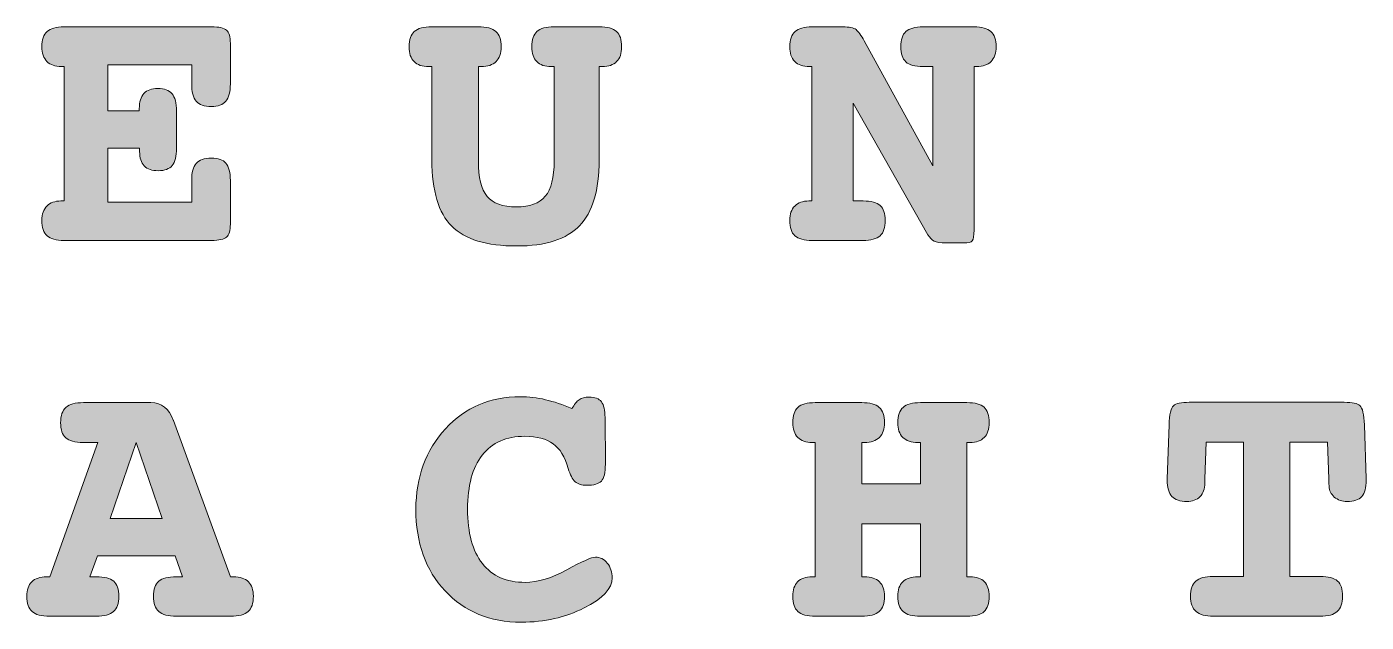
# Model space of a CAD drawing. Header units: inches. Extents: x 2 to 119, y -59 to -2.
# Drawn here: x 92.3 to 119.22, y -13.83 to -1.87 of the extents above; entities that cross this region are included whole.
import ezdxf

# ---------------------------------------------------------------- set-up
doc = ezdxf.new("R2010")
doc.units = ezdxf.units.IN
doc.header["$MEASUREMENT"] = 0
doc.layers.add('Ebene 1', color=7, linetype='Continuous')

# ---------------------------------------------------------------- blocks, each defined once
blk = doc.blocks.new('block 2')
at = {"layer": 'Ebene 1', "true_color": 0xffffff}
h = blk.add_hatch(color=7, dxfattribs=at)
h.dxf.hatch_style = 2
edge = h.paths.add_edge_path()
edge.add_spline(control_points=[(96.018, -1.868), (96.165, -1.868), (96.264, -1.89), (96.317, -1.934), (96.368, -1.979), (96.394, -2.068), (96.394, -2.2), (96.394, -2.2), (96.394, -3.011), (96.394, -3.011), (96.394, -3.175), (96.364, -3.292), (96.304, -3.363), (96.244, -3.435), (96.146, -3.47), (96.011, -3.47), (95.871, -3.47), (95.77, -3.434), (95.709, -3.362), (95.647, -3.289), (95.617, -3.172), (95.617, -3.011), (95.617, -3.011), (95.617, -2.631), (95.617, -2.631), (95.617, -2.631), (93.931, -2.631), (93.931, -2.631), (93.931, -2.631), (93.931, -3.557), (93.931, -3.557), (93.931, -3.557), (94.564, -3.557), (94.564, -3.557), (94.564, -3.557), (94.564, -3.513), (94.564, -3.513), (94.564, -3.378), (94.595, -3.277), (94.657, -3.208), (94.72, -3.139), (94.813, -3.105), (94.936, -3.105), (95.067, -3.105), (95.162, -3.14), (95.222, -3.212), (95.282, -3.283), (95.313, -3.398), (95.313, -3.557), (95.313, -3.557), (95.313, -4.306), (95.313, -4.306), (95.313, -4.467), (95.284, -4.583), (95.226, -4.653), (95.168, -4.723), (95.074, -4.758), (94.943, -4.758), (94.821, -4.758), (94.728, -4.726), (94.665, -4.662), (94.602, -4.598), (94.571, -4.501), (94.571, -4.371), (94.571, -4.371), (94.571, -4.306), (94.571, -4.306), (94.571, -4.306), (93.931, -4.306), (93.931, -4.306), (93.931, -4.306), (93.931, -5.387), (93.931, -5.387), (93.931, -5.387), (95.617, -5.387), (95.617, -5.387), (95.617, -5.387), (95.617, -4.957), (95.617, -4.957), (95.617, -4.795), (95.647, -4.679), (95.709, -4.61), (95.77, -4.54), (95.871, -4.505), (96.011, -4.505), (96.148, -4.505), (96.246, -4.539), (96.306, -4.608), (96.365, -4.676), (96.394, -4.793), (96.394, -4.957), (96.394, -4.957), (96.394, -5.832), (96.394, -5.832), (96.394, -5.962), (96.369, -6.049), (96.318, -6.093), (96.268, -6.136), (96.167, -6.158), (96.018, -6.158), (96.018, -6.158), (93.052, -6.158), (93.052, -6.158), (92.893, -6.158), (92.778, -6.126), (92.71, -6.064), (92.641, -6.001), (92.607, -5.899), (92.607, -5.756), (92.607, -5.631), (92.64, -5.534), (92.706, -5.467), (92.772, -5.399), (92.867, -5.366), (92.99, -5.366), (92.99, -5.366), (93.052, -5.366), (93.052, -5.366), (93.052, -5.366), (93.052, -2.667), (93.052, -2.667), (93.052, -2.667), (92.998, -2.667), (92.998, -2.667), (92.872, -2.667), (92.776, -2.633), (92.708, -2.564), (92.641, -2.495), (92.607, -2.397), (92.607, -2.269), (92.607, -2.129), (92.641, -2.027), (92.712, -1.963), (92.781, -1.9), (92.895, -1.868), (93.052, -1.868), (93.052, -1.868), (96.018, -1.868), (96.018, -1.868)], knot_values=[0, 0, 0, 0, 1, 1, 1, 2, 2, 2, 3, 3, 3, 4, 4, 4, 5, 5, 5, 6, 6, 6, 7, 7, 7, 8, 8, 8, 9, 9, 9, 10, 10, 10, 11, 11, 11, 12, 12, 12, 13, 13, 13, 14, 14, 14, 15, 15, 15, 16, 16, 16, 17, 17, 17, 18, 18, 18, 19, 19, 19, 20, 20, 20, 21, 21, 21, 22, 22, 22, 23, 23, 23, 24, 24, 24, 25, 25, 25, 26, 26, 26, 27, 27, 27, 28, 28, 28, 29, 29, 29, 30, 30, 30, 31, 31, 31, 32, 32, 32, 33, 33, 33, 34, 34, 34, 35, 35, 35, 36, 36, 36, 37, 37, 37, 38, 38, 38, 39, 39, 39, 40, 40, 40, 41, 41, 41, 42, 42, 42, 43, 43, 43, 44, 44, 44, 45, 45, 45, 46, 46, 46, 46], degree=3, periodic=1)
h = blk.add_hatch(color=7, dxfattribs=at)
h.dxf.hatch_style = 2
edge = h.paths.add_edge_path()
edge.add_spline(control_points=[(100.445, -2.667), (100.445, -2.667), (100.384, -2.667), (100.384, -2.667), (100.254, -2.667), (100.154, -2.633), (100.088, -2.566), (100.019, -2.498), (99.986, -2.399), (99.986, -2.269), (99.986, -2.127), (100.021, -2.024), (100.092, -1.962), (100.164, -1.899), (100.281, -1.868), (100.445, -1.868), (100.445, -1.868), (101.379, -1.868), (101.379, -1.868), (101.54, -1.868), (101.657, -1.899), (101.73, -1.962), (101.802, -2.024), (101.838, -2.127), (101.838, -2.269), (101.838, -2.399), (101.804, -2.498), (101.735, -2.566), (101.666, -2.633), (101.567, -2.667), (101.437, -2.667), (101.437, -2.667), (101.379, -2.667), (101.379, -2.667), (101.379, -2.667), (101.379, -4.559), (101.379, -4.559), (101.379, -4.894), (101.437, -5.132), (101.554, -5.273), (101.671, -5.414), (101.867, -5.485), (102.142, -5.485), (102.412, -5.485), (102.606, -5.414), (102.724, -5.272), (102.842, -5.129), (102.902, -4.892), (102.902, -4.559), (102.902, -4.559), (102.902, -2.667), (102.902, -2.667), (102.902, -2.667), (102.844, -2.667), (102.844, -2.667), (102.716, -2.667), (102.619, -2.633), (102.552, -2.566), (102.486, -2.498), (102.453, -2.399), (102.453, -2.269), (102.453, -2.127), (102.487, -2.024), (102.556, -1.962), (102.625, -1.899), (102.74, -1.868), (102.902, -1.868), (102.902, -1.868), (103.806, -1.868), (103.806, -1.868), (103.97, -1.868), (104.086, -1.899), (104.155, -1.962), (104.224, -2.024), (104.258, -2.127), (104.258, -2.269), (104.258, -2.399), (104.225, -2.498), (104.158, -2.566), (104.092, -2.633), (103.995, -2.667), (103.868, -2.667), (103.868, -2.667), (103.806, -2.667), (103.806, -2.667), (103.806, -2.667), (103.806, -4.544), (103.806, -4.544), (103.806, -5.152), (103.675, -5.592), (103.413, -5.863), (103.152, -6.134), (102.73, -6.27), (102.149, -6.27), (101.544, -6.27), (101.109, -6.137), (100.843, -5.87), (100.578, -5.604), (100.445, -5.162), (100.445, -4.544), (100.445, -4.544), (100.445, -2.667), (100.445, -2.667)], knot_values=[0, 0, 0, 0, 1, 1, 1, 2, 2, 2, 3, 3, 3, 4, 4, 4, 5, 5, 5, 6, 6, 6, 7, 7, 7, 8, 8, 8, 9, 9, 9, 10, 10, 10, 11, 11, 11, 12, 12, 12, 13, 13, 13, 14, 14, 14, 15, 15, 15, 16, 16, 16, 17, 17, 17, 18, 18, 18, 19, 19, 19, 20, 20, 20, 21, 21, 21, 22, 22, 22, 23, 23, 23, 24, 24, 24, 25, 25, 25, 26, 26, 26, 27, 27, 27, 28, 28, 28, 29, 29, 29, 30, 30, 30, 31, 31, 31, 32, 32, 32, 33, 33, 33, 34, 34, 34, 34], degree=3, periodic=1)
h = blk.add_hatch(color=7, dxfattribs=at)
h.dxf.hatch_style = 2
edge = h.paths.add_edge_path()
edge.add_spline(control_points=[(110.512, -4.66), (110.512, -4.66), (110.512, -2.667), (110.512, -2.667), (110.512, -2.667), (110.313, -2.667), (110.313, -2.667), (110.154, -2.667), (110.04, -2.636), (109.972, -2.573), (109.903, -2.51), (109.868, -2.409), (109.868, -2.269), (109.868, -2.129), (109.903, -2.027), (109.972, -1.963), (110.04, -1.9), (110.154, -1.868), (110.313, -1.868), (110.313, -1.868), (111.341, -1.868), (111.341, -1.868), (111.497, -1.868), (111.611, -1.9), (111.681, -1.963), (111.751, -2.027), (111.786, -2.129), (111.786, -2.269), (111.786, -2.397), (111.752, -2.495), (111.684, -2.564), (111.617, -2.633), (111.52, -2.667), (111.395, -2.667), (111.395, -2.667), (111.341, -2.667), (111.341, -2.667), (111.341, -2.667), (111.341, -5.952), (111.341, -5.952), (111.341, -6.065), (111.328, -6.136), (111.305, -6.165), (111.28, -6.194), (111.226, -6.208), (111.142, -6.208), (111.142, -6.208), (110.78, -6.208), (110.78, -6.208), (110.664, -6.208), (110.583, -6.196), (110.538, -6.172), (110.492, -6.148), (110.451, -6.106), (110.415, -6.046), (110.415, -6.046), (108.913, -3.401), (108.913, -3.401), (108.913, -3.401), (108.913, -5.366), (108.913, -5.366), (108.913, -5.366), (109.112, -5.366), (109.112, -5.366), (109.272, -5.366), (109.385, -5.396), (109.454, -5.458), (109.523, -5.519), (109.557, -5.619), (109.557, -5.756), (109.557, -5.899), (109.522, -6.001), (109.453, -6.064), (109.382, -6.126), (109.269, -6.158), (109.112, -6.158), (109.112, -6.158), (108.082, -6.158), (108.082, -6.158), (107.925, -6.158), (107.812, -6.126), (107.741, -6.064), (107.672, -6.001), (107.636, -5.899), (107.636, -5.756), (107.636, -5.631), (107.67, -5.534), (107.738, -5.467), (107.805, -5.399), (107.9, -5.366), (108.024, -5.366), (108.024, -5.366), (108.082, -5.366), (108.082, -5.366), (108.082, -5.366), (108.082, -2.667), (108.082, -2.667), (108.082, -2.667), (108.031, -2.667), (108.031, -2.667), (107.903, -2.667), (107.805, -2.633), (107.738, -2.564), (107.67, -2.495), (107.636, -2.397), (107.636, -2.269), (107.636, -2.129), (107.672, -2.027), (107.743, -1.963), (107.814, -1.9), (107.927, -1.868), (108.082, -1.868), (108.082, -1.868), (108.704, -1.868), (108.704, -1.868), (108.831, -1.868), (108.92, -1.887), (108.97, -1.925), (109.019, -1.964), (109.074, -2.039), (109.134, -2.15), (109.134, -2.15), (110.512, -4.66), (110.512, -4.66)], knot_values=[0, 0, 0, 0, 1, 1, 1, 2, 2, 2, 3, 3, 3, 4, 4, 4, 5, 5, 5, 6, 6, 6, 7, 7, 7, 8, 8, 8, 9, 9, 9, 10, 10, 10, 11, 11, 11, 12, 12, 12, 13, 13, 13, 14, 14, 14, 15, 15, 15, 16, 16, 16, 17, 17, 17, 18, 18, 18, 19, 19, 19, 20, 20, 20, 21, 21, 21, 22, 22, 22, 23, 23, 23, 24, 24, 24, 25, 25, 25, 26, 26, 26, 27, 27, 27, 28, 28, 28, 29, 29, 29, 30, 30, 30, 31, 31, 31, 32, 32, 32, 33, 33, 33, 34, 34, 34, 35, 35, 35, 36, 36, 36, 37, 37, 37, 38, 38, 38, 39, 39, 39, 40, 40, 40, 41, 41, 41, 41], degree=3, periodic=1)
h = blk.add_hatch(color=7, dxfattribs=at)
h.dxf.hatch_style = 2
edge = h.paths.add_edge_path()
edge.add_spline(control_points=[(93.569, -12.915), (93.569, -12.915), (93.696, -12.915), (93.696, -12.915), (93.862, -12.915), (93.98, -12.945), (94.05, -13.005), (94.12, -13.066), (94.155, -13.166), (94.155, -13.306), (94.155, -13.448), (94.119, -13.55), (94.048, -13.613), (93.977, -13.676), (93.86, -13.707), (93.696, -13.707), (93.696, -13.707), (92.763, -13.707), (92.763, -13.707), (92.596, -13.707), (92.477, -13.676), (92.408, -13.613), (92.338, -13.55), (92.303, -13.448), (92.303, -13.306), (92.303, -13.178), (92.337, -13.081), (92.404, -13.015), (92.472, -12.948), (92.57, -12.915), (92.701, -12.915), (92.701, -12.915), (92.763, -12.915), (92.763, -12.915), (92.763, -12.915), (93.732, -10.216), (93.732, -10.216), (93.732, -10.216), (93.435, -10.216), (93.435, -10.216), (93.271, -10.216), (93.155, -10.186), (93.086, -10.124), (93.018, -10.063), (92.983, -9.961), (92.983, -9.819), (92.983, -9.676), (93.018, -9.574), (93.09, -9.511), (93.161, -9.448), (93.278, -9.417), (93.443, -9.417), (93.443, -9.417), (94.799, -9.417), (94.799, -9.417), (95.014, -9.417), (95.163, -9.534), (95.247, -9.768), (95.25, -9.77), (95.251, -9.773), (95.251, -9.775), (95.251, -9.775), (96.398, -12.915), (96.398, -12.915), (96.398, -12.915), (96.459, -12.915), (96.459, -12.915), (96.589, -12.915), (96.688, -12.948), (96.756, -13.015), (96.823, -13.081), (96.857, -13.178), (96.857, -13.306), (96.857, -13.448), (96.822, -13.55), (96.752, -13.613), (96.682, -13.676), (96.564, -13.707), (96.398, -13.707), (96.398, -13.707), (95.309, -13.707), (95.309, -13.707), (95.145, -13.707), (95.027, -13.676), (94.956, -13.613), (94.885, -13.55), (94.85, -13.448), (94.85, -13.306), (94.85, -13.166), (94.884, -13.066), (94.954, -13.005), (95.024, -12.945), (95.143, -12.915), (95.309, -12.915), (95.309, -12.915), (95.435, -12.915), (95.435, -12.915), (95.435, -12.915), (95.287, -12.492), (95.287, -12.492), (95.287, -12.492), (93.725, -12.492), (93.725, -12.492), (93.725, -12.492), (93.569, -12.915), (93.569, -12.915)], knot_values=[0, 0, 0, 0, 1, 1, 1, 2, 2, 2, 3, 3, 3, 4, 4, 4, 5, 5, 5, 6, 6, 6, 7, 7, 7, 8, 8, 8, 9, 9, 9, 10, 10, 10, 11, 11, 11, 12, 12, 12, 13, 13, 13, 14, 14, 14, 15, 15, 15, 16, 16, 16, 17, 17, 17, 18, 18, 18, 19, 19, 19, 20, 20, 20, 21, 21, 21, 22, 22, 22, 23, 23, 23, 24, 24, 24, 25, 25, 25, 26, 26, 26, 27, 27, 27, 28, 28, 28, 29, 29, 29, 30, 30, 30, 31, 31, 31, 32, 32, 32, 33, 33, 33, 34, 34, 34, 35, 35, 35, 35], degree=3, periodic=1)
h.paths.add_polyline_path([(93.978, -11.743), (95.027, -11.743), (94.502, -10.216)])
h = blk.add_hatch(color=7, dxfattribs=at)
h.dxf.hatch_style = 2
edge = h.paths.add_edge_path()
edge.add_spline(control_points=[(103.26, -9.536), (103.305, -9.452), (103.354, -9.392), (103.405, -9.357), (103.455, -9.322), (103.52, -9.305), (103.6, -9.305), (103.72, -9.305), (103.805, -9.336), (103.853, -9.399), (103.901, -9.462), (103.925, -9.567), (103.925, -9.714), (103.925, -9.714), (103.932, -10.654), (103.932, -10.654), (103.932, -10.821), (103.905, -10.933), (103.851, -10.991), (103.797, -11.048), (103.699, -11.077), (103.556, -11.077), (103.458, -11.077), (103.38, -11.053), (103.325, -11.005), (103.269, -10.957), (103.222, -10.868), (103.184, -10.737), (103.119, -10.506), (103.018, -10.341), (102.882, -10.242), (102.745, -10.143), (102.556, -10.093), (102.312, -10.093), (101.94, -10.093), (101.656, -10.219), (101.458, -10.47), (101.26, -10.72), (101.162, -11.083), (101.162, -11.558), (101.162, -12.034), (101.261, -12.397), (101.46, -12.649), (101.659, -12.901), (101.945, -13.027), (102.319, -13.027), (102.575, -13.027), (102.855, -12.943), (103.159, -12.774), (103.462, -12.605), (103.654, -12.521), (103.734, -12.521), (103.828, -12.521), (103.907, -12.56), (103.97, -12.64), (104.034, -12.72), (104.067, -12.819), (104.067, -12.937), (104.067, -13.149), (103.879, -13.35), (103.504, -13.541), (103.129, -13.731), (102.709, -13.827), (102.244, -13.827), (101.611, -13.827), (101.1, -13.617), (100.71, -13.197), (100.319, -12.778), (100.123, -12.231), (100.123, -11.558), (100.123, -10.912), (100.322, -10.374), (100.719, -9.943), (101.115, -9.513), (101.616, -9.298), (102.221, -9.298), (102.39, -9.298), (102.559, -9.318), (102.728, -9.357), (102.897, -9.397), (103.074, -9.457), (103.26, -9.536)], knot_values=[0, 0, 0, 0, 1, 1, 1, 2, 2, 2, 3, 3, 3, 4, 4, 4, 5, 5, 5, 6, 6, 6, 7, 7, 7, 8, 8, 8, 9, 9, 9, 10, 10, 10, 11, 11, 11, 12, 12, 12, 13, 13, 13, 14, 14, 14, 15, 15, 15, 16, 16, 16, 17, 17, 17, 18, 18, 18, 19, 19, 19, 20, 20, 20, 21, 21, 21, 22, 22, 22, 23, 23, 23, 24, 24, 24, 25, 25, 25, 26, 26, 26, 27, 27, 27, 27], degree=3, periodic=1)
h = blk.add_hatch(color=7, dxfattribs=at)
h.dxf.hatch_style = 2
edge = h.paths.add_edge_path()
edge.add_spline(control_points=[(110.266, -11.048), (110.266, -11.048), (110.266, -10.216), (110.266, -10.216), (110.266, -10.216), (110.209, -10.216), (110.209, -10.216), (110.078, -10.216), (109.978, -10.183), (109.91, -10.115), (109.841, -10.048), (109.807, -9.949), (109.807, -9.819), (109.807, -9.676), (109.843, -9.574), (109.914, -9.511), (109.985, -9.448), (110.102, -9.417), (110.266, -9.417), (110.266, -9.417), (111.199, -9.417), (111.199, -9.417), (111.361, -9.417), (111.476, -9.448), (111.543, -9.509), (111.611, -9.571), (111.645, -9.674), (111.645, -9.819), (111.645, -9.951), (111.612, -10.051), (111.547, -10.117), (111.482, -10.183), (111.386, -10.216), (111.261, -10.216), (111.261, -10.216), (111.199, -10.216), (111.199, -10.216), (111.199, -10.216), (111.199, -12.915), (111.199, -12.915), (111.199, -12.915), (111.261, -12.915), (111.261, -12.915), (111.389, -12.915), (111.485, -12.948), (111.549, -13.013), (111.613, -13.078), (111.645, -13.175), (111.645, -13.306), (111.645, -13.45), (111.611, -13.553), (111.543, -13.615), (111.476, -13.676), (111.361, -13.707), (111.199, -13.707), (111.199, -13.707), (110.266, -13.707), (110.266, -13.707), (110.102, -13.707), (109.985, -13.676), (109.914, -13.613), (109.843, -13.55), (109.807, -13.448), (109.807, -13.306), (109.807, -13.178), (109.841, -13.081), (109.91, -13.015), (109.978, -12.948), (110.078, -12.915), (110.209, -12.915), (110.209, -12.915), (110.266, -12.915), (110.266, -12.915), (110.266, -12.915), (110.266, -11.848), (110.266, -11.848), (110.266, -11.848), (109.083, -11.848), (109.083, -11.848), (109.083, -11.848), (109.083, -12.915), (109.083, -12.915), (109.083, -12.915), (109.141, -12.915), (109.141, -12.915), (109.272, -12.915), (109.371, -12.948), (109.44, -13.015), (109.509, -13.081), (109.543, -13.178), (109.543, -13.306), (109.543, -13.448), (109.507, -13.55), (109.436, -13.613), (109.365, -13.676), (109.247, -13.707), (109.083, -13.707), (109.083, -13.707), (108.151, -13.707), (108.151, -13.707), (107.986, -13.707), (107.87, -13.676), (107.801, -13.613), (107.732, -13.55), (107.698, -13.448), (107.698, -13.306), (107.698, -13.178), (107.731, -13.081), (107.796, -13.015), (107.861, -12.948), (107.958, -12.915), (108.088, -12.915), (108.088, -12.915), (108.151, -12.915), (108.151, -12.915), (108.151, -12.915), (108.151, -10.216), (108.151, -10.216), (108.151, -10.216), (108.088, -10.216), (108.088, -10.216), (107.961, -10.216), (107.864, -10.183), (107.798, -10.115), (107.731, -10.048), (107.698, -9.949), (107.698, -9.819), (107.698, -9.676), (107.732, -9.574), (107.801, -9.511), (107.87, -9.448), (107.986, -9.417), (108.151, -9.417), (108.151, -9.417), (109.083, -9.417), (109.083, -9.417), (109.245, -9.417), (109.362, -9.448), (109.434, -9.511), (109.506, -9.574), (109.543, -9.676), (109.543, -9.819), (109.543, -9.949), (109.509, -10.048), (109.44, -10.115), (109.371, -10.183), (109.272, -10.216), (109.141, -10.216), (109.141, -10.216), (109.083, -10.216), (109.083, -10.216), (109.083, -10.216), (109.083, -11.048), (109.083, -11.048), (109.083, -11.048), (110.266, -11.048), (110.266, -11.048)], knot_values=[0, 0, 0, 0, 1, 1, 1, 2, 2, 2, 3, 3, 3, 4, 4, 4, 5, 5, 5, 6, 6, 6, 7, 7, 7, 8, 8, 8, 9, 9, 9, 10, 10, 10, 11, 11, 11, 12, 12, 12, 13, 13, 13, 14, 14, 14, 15, 15, 15, 16, 16, 16, 17, 17, 17, 18, 18, 18, 19, 19, 19, 20, 20, 20, 21, 21, 21, 22, 22, 22, 23, 23, 23, 24, 24, 24, 25, 25, 25, 26, 26, 26, 27, 27, 27, 28, 28, 28, 29, 29, 29, 30, 30, 30, 31, 31, 31, 32, 32, 32, 33, 33, 33, 34, 34, 34, 35, 35, 35, 36, 36, 36, 37, 37, 37, 38, 38, 38, 39, 39, 39, 40, 40, 40, 41, 41, 41, 42, 42, 42, 43, 43, 43, 44, 44, 44, 45, 45, 45, 46, 46, 46, 47, 47, 47, 48, 48, 48, 49, 49, 49, 50, 50, 50, 51, 51, 51, 52, 52, 52, 52], degree=3, periodic=1)
h = blk.add_hatch(color=7, dxfattribs=at)
h.dxf.hatch_style = 2
edge = h.paths.add_edge_path()
edge.add_spline(control_points=[(116.149, -13.707), (115.992, -13.707), (115.876, -13.675), (115.803, -13.611), (115.729, -13.547), (115.693, -13.446), (115.693, -13.306), (115.693, -13.166), (115.728, -13.064), (115.797, -13.002), (115.868, -12.939), (115.984, -12.908), (116.149, -12.908), (116.149, -12.908), (116.756, -12.908), (116.756, -12.908), (116.756, -12.908), (116.756, -10.209), (116.756, -10.209), (116.756, -10.209), (116.004, -10.209), (116.004, -10.209), (116.004, -10.209), (115.978, -10.944), (115.978, -10.944), (115.978, -10.944), (115.978, -11.034), (115.978, -11.034), (115.978, -11.15), (115.946, -11.24), (115.883, -11.305), (115.819, -11.37), (115.73, -11.403), (115.617, -11.403), (115.482, -11.403), (115.382, -11.368), (115.318, -11.3), (115.254, -11.231), (115.223, -11.122), (115.223, -10.972), (115.223, -10.972), (115.223, -10.944), (115.223, -10.944), (115.223, -10.944), (115.262, -9.862), (115.262, -9.862), (115.269, -9.652), (115.298, -9.524), (115.349, -9.478), (115.4, -9.433), (115.506, -9.41), (115.667, -9.41), (115.667, -9.41), (118.782, -9.41), (118.782, -9.41), (118.943, -9.41), (119.049, -9.432), (119.098, -9.477), (119.148, -9.521), (119.177, -9.65), (119.187, -9.862), (119.187, -9.862), (119.223, -10.944), (119.223, -10.944), (119.223, -10.944), (119.223, -10.972), (119.223, -10.972), (119.223, -11.124), (119.193, -11.234), (119.133, -11.302), (119.072, -11.369), (118.974, -11.403), (118.84, -11.403), (118.736, -11.403), (118.65, -11.373), (118.581, -11.312), (118.512, -11.252), (118.478, -11.181), (118.478, -11.099), (118.478, -11.097), (118.477, -11.079), (118.474, -11.047), (118.472, -11.014), (118.471, -10.98), (118.471, -10.944), (118.471, -10.944), (118.445, -10.209), (118.445, -10.209), (118.445, -10.209), (117.689, -10.209), (117.689, -10.209), (117.689, -10.209), (117.689, -12.908), (117.689, -12.908), (117.689, -12.908), (118.297, -12.908), (118.297, -12.908), (118.461, -12.908), (118.577, -12.938), (118.646, -13), (118.715, -13.061), (118.749, -13.163), (118.749, -13.306), (118.749, -13.446), (118.714, -13.547), (118.642, -13.611), (118.571, -13.675), (118.456, -13.707), (118.297, -13.707), (118.297, -13.707), (116.149, -13.707), (116.149, -13.707)], knot_values=[0, 0, 0, 0, 1, 1, 1, 2, 2, 2, 3, 3, 3, 4, 4, 4, 5, 5, 5, 6, 6, 6, 7, 7, 7, 8, 8, 8, 9, 9, 9, 10, 10, 10, 11, 11, 11, 12, 12, 12, 13, 13, 13, 14, 14, 14, 15, 15, 15, 16, 16, 16, 17, 17, 17, 18, 18, 18, 19, 19, 19, 20, 20, 20, 21, 21, 21, 22, 22, 22, 23, 23, 23, 24, 24, 24, 25, 25, 25, 26, 26, 26, 27, 27, 27, 28, 28, 28, 29, 29, 29, 30, 30, 30, 31, 31, 31, 32, 32, 32, 33, 33, 33, 34, 34, 34, 35, 35, 35, 36, 36, 36, 37, 37, 37, 37], degree=3, periodic=1)
at = {"layer": 'Ebene 1', "lineweight": 0}
blk.add_lwpolyline([(93.978, -11.743), (95.027, -11.743), (94.502, -10.216), (93.978, -11.743)], dxfattribs=at)
for points, knots in [([(96.018, -1.868), (96.165, -1.868), (96.264, -1.89), (96.317, -1.934), (96.368, -1.979), (96.394, -2.068), (96.394, -2.2), (96.394, -2.2), (96.394, -3.011), (96.394, -3.011), (96.394, -3.175), (96.364, -3.292), (96.304, -3.363), (96.244, -3.435), (96.146, -3.47), (96.011, -3.47), (95.871, -3.47), (95.77, -3.434), (95.709, -3.362), (95.647, -3.289), (95.617, -3.172), (95.617, -3.011), (95.617, -3.011), (95.617, -2.631), (95.617, -2.631), (95.617, -2.631), (93.931, -2.631), (93.931, -2.631), (93.931, -2.631), (93.931, -3.557), (93.931, -3.557), (93.931, -3.557), (94.564, -3.557), (94.564, -3.557), (94.564, -3.557), (94.564, -3.513), (94.564, -3.513), (94.564, -3.378), (94.595, -3.277), (94.657, -3.208), (94.72, -3.139), (94.813, -3.105), (94.936, -3.105), (95.067, -3.105), (95.162, -3.14), (95.222, -3.212), (95.282, -3.283), (95.313, -3.398), (95.313, -3.557), (95.313, -3.557), (95.313, -4.306), (95.313, -4.306), (95.313, -4.467), (95.284, -4.583), (95.226, -4.653), (95.168, -4.723), (95.074, -4.758), (94.943, -4.758), (94.821, -4.758), (94.728, -4.726), (94.665, -4.662), (94.602, -4.598), (94.571, -4.501), (94.571, -4.371), (94.571, -4.371), (94.571, -4.306), (94.571, -4.306), (94.571, -4.306), (93.931, -4.306), (93.931, -4.306), (93.931, -4.306), (93.931, -5.387), (93.931, -5.387), (93.931, -5.387), (95.617, -5.387), (95.617, -5.387), (95.617, -5.387), (95.617, -4.957), (95.617, -4.957), (95.617, -4.795), (95.647, -4.679), (95.709, -4.61), (95.77, -4.54), (95.871, -4.505), (96.011, -4.505), (96.148, -4.505), (96.246, -4.539), (96.306, -4.608), (96.365, -4.676), (96.394, -4.793), (96.394, -4.957), (96.394, -4.957), (96.394, -5.832), (96.394, -5.832), (96.394, -5.962), (96.369, -6.049), (96.318, -6.093), (96.268, -6.136), (96.167, -6.158), (96.018, -6.158), (96.018, -6.158), (93.052, -6.158), (93.052, -6.158), (92.893, -6.158), (92.778, -6.126), (92.71, -6.064), (92.641, -6.001), (92.607, -5.899), (92.607, -5.756), (92.607, -5.631), (92.64, -5.534), (92.706, -5.467), (92.772, -5.399), (92.867, -5.366), (92.99, -5.366), (92.99, -5.366), (93.052, -5.366), (93.052, -5.366), (93.052, -5.366), (93.052, -2.667), (93.052, -2.667), (93.052, -2.667), (92.998, -2.667), (92.998, -2.667), (92.872, -2.667), (92.776, -2.633), (92.708, -2.564), (92.641, -2.495), (92.607, -2.397), (92.607, -2.269), (92.607, -2.129), (92.641, -2.027), (92.712, -1.963), (92.781, -1.9), (92.895, -1.868), (93.052, -1.868), (93.052, -1.868), (96.018, -1.868), (96.018, -1.868)], [0, 0, 0, 0, 1, 1, 1, 2, 2, 2, 3, 3, 3, 4, 4, 4, 5, 5, 5, 6, 6, 6, 7, 7, 7, 8, 8, 8, 9, 9, 9, 10, 10, 10, 11, 11, 11, 12, 12, 12, 13, 13, 13, 14, 14, 14, 15, 15, 15, 16, 16, 16, 17, 17, 17, 18, 18, 18, 19, 19, 19, 20, 20, 20, 21, 21, 21, 22, 22, 22, 23, 23, 23, 24, 24, 24, 25, 25, 25, 26, 26, 26, 27, 27, 27, 28, 28, 28, 29, 29, 29, 30, 30, 30, 31, 31, 31, 32, 32, 32, 33, 33, 33, 34, 34, 34, 35, 35, 35, 36, 36, 36, 37, 37, 37, 38, 38, 38, 39, 39, 39, 40, 40, 40, 41, 41, 41, 42, 42, 42, 43, 43, 43, 44, 44, 44, 45, 45, 45, 46, 46, 46, 46]), ([(100.445, -2.667), (100.445, -2.667), (100.384, -2.667), (100.384, -2.667), (100.254, -2.667), (100.154, -2.633), (100.088, -2.566), (100.019, -2.498), (99.986, -2.399), (99.986, -2.269), (99.986, -2.127), (100.021, -2.024), (100.092, -1.962), (100.164, -1.899), (100.281, -1.868), (100.445, -1.868), (100.445, -1.868), (101.379, -1.868), (101.379, -1.868), (101.54, -1.868), (101.657, -1.899), (101.73, -1.962), (101.802, -2.024), (101.838, -2.127), (101.838, -2.269), (101.838, -2.399), (101.804, -2.498), (101.735, -2.566), (101.666, -2.633), (101.567, -2.667), (101.437, -2.667), (101.437, -2.667), (101.379, -2.667), (101.379, -2.667), (101.379, -2.667), (101.379, -4.559), (101.379, -4.559), (101.379, -4.894), (101.437, -5.132), (101.554, -5.273), (101.671, -5.414), (101.867, -5.485), (102.142, -5.485), (102.412, -5.485), (102.606, -5.414), (102.724, -5.272), (102.842, -5.129), (102.902, -4.892), (102.902, -4.559), (102.902, -4.559), (102.902, -2.667), (102.902, -2.667), (102.902, -2.667), (102.844, -2.667), (102.844, -2.667), (102.716, -2.667), (102.619, -2.633), (102.552, -2.566), (102.486, -2.498), (102.453, -2.399), (102.453, -2.269), (102.453, -2.127), (102.487, -2.024), (102.556, -1.962), (102.625, -1.899), (102.74, -1.868), (102.902, -1.868), (102.902, -1.868), (103.806, -1.868), (103.806, -1.868), (103.97, -1.868), (104.086, -1.899), (104.155, -1.962), (104.224, -2.024), (104.258, -2.127), (104.258, -2.269), (104.258, -2.399), (104.225, -2.498), (104.158, -2.566), (104.092, -2.633), (103.995, -2.667), (103.868, -2.667), (103.868, -2.667), (103.806, -2.667), (103.806, -2.667), (103.806, -2.667), (103.806, -4.544), (103.806, -4.544), (103.806, -5.152), (103.675, -5.592), (103.413, -5.863), (103.152, -6.134), (102.73, -6.27), (102.149, -6.27), (101.544, -6.27), (101.109, -6.137), (100.843, -5.87), (100.578, -5.604), (100.445, -5.162), (100.445, -4.544), (100.445, -4.544), (100.445, -2.667), (100.445, -2.667)], [0, 0, 0, 0, 1, 1, 1, 2, 2, 2, 3, 3, 3, 4, 4, 4, 5, 5, 5, 6, 6, 6, 7, 7, 7, 8, 8, 8, 9, 9, 9, 10, 10, 10, 11, 11, 11, 12, 12, 12, 13, 13, 13, 14, 14, 14, 15, 15, 15, 16, 16, 16, 17, 17, 17, 18, 18, 18, 19, 19, 19, 20, 20, 20, 21, 21, 21, 22, 22, 22, 23, 23, 23, 24, 24, 24, 25, 25, 25, 26, 26, 26, 27, 27, 27, 28, 28, 28, 29, 29, 29, 30, 30, 30, 31, 31, 31, 32, 32, 32, 33, 33, 33, 34, 34, 34, 34]), ([(110.512, -4.66), (110.512, -4.66), (110.512, -2.667), (110.512, -2.667), (110.512, -2.667), (110.313, -2.667), (110.313, -2.667), (110.154, -2.667), (110.04, -2.636), (109.972, -2.573), (109.903, -2.51), (109.868, -2.409), (109.868, -2.269), (109.868, -2.129), (109.903, -2.027), (109.972, -1.963), (110.04, -1.9), (110.154, -1.868), (110.313, -1.868), (110.313, -1.868), (111.341, -1.868), (111.341, -1.868), (111.497, -1.868), (111.611, -1.9), (111.681, -1.963), (111.751, -2.027), (111.786, -2.129), (111.786, -2.269), (111.786, -2.397), (111.752, -2.495), (111.684, -2.564), (111.617, -2.633), (111.52, -2.667), (111.395, -2.667), (111.395, -2.667), (111.341, -2.667), (111.341, -2.667), (111.341, -2.667), (111.341, -5.952), (111.341, -5.952), (111.341, -6.065), (111.328, -6.136), (111.305, -6.165), (111.28, -6.194), (111.226, -6.208), (111.142, -6.208), (111.142, -6.208), (110.78, -6.208), (110.78, -6.208), (110.664, -6.208), (110.583, -6.196), (110.538, -6.172), (110.492, -6.148), (110.451, -6.106), (110.415, -6.046), (110.415, -6.046), (108.913, -3.401), (108.913, -3.401), (108.913, -3.401), (108.913, -5.366), (108.913, -5.366), (108.913, -5.366), (109.112, -5.366), (109.112, -5.366), (109.272, -5.366), (109.385, -5.396), (109.454, -5.458), (109.523, -5.519), (109.557, -5.619), (109.557, -5.756), (109.557, -5.899), (109.522, -6.001), (109.453, -6.064), (109.382, -6.126), (109.269, -6.158), (109.112, -6.158), (109.112, -6.158), (108.082, -6.158), (108.082, -6.158), (107.925, -6.158), (107.812, -6.126), (107.741, -6.064), (107.672, -6.001), (107.636, -5.899), (107.636, -5.756), (107.636, -5.631), (107.67, -5.534), (107.738, -5.467), (107.805, -5.399), (107.9, -5.366), (108.024, -5.366), (108.024, -5.366), (108.082, -5.366), (108.082, -5.366), (108.082, -5.366), (108.082, -2.667), (108.082, -2.667), (108.082, -2.667), (108.031, -2.667), (108.031, -2.667), (107.903, -2.667), (107.805, -2.633), (107.738, -2.564), (107.67, -2.495), (107.636, -2.397), (107.636, -2.269), (107.636, -2.129), (107.672, -2.027), (107.743, -1.963), (107.814, -1.9), (107.927, -1.868), (108.082, -1.868), (108.082, -1.868), (108.704, -1.868), (108.704, -1.868), (108.831, -1.868), (108.92, -1.887), (108.97, -1.925), (109.019, -1.964), (109.074, -2.039), (109.134, -2.15), (109.134, -2.15), (110.512, -4.66), (110.512, -4.66)], [0, 0, 0, 0, 1, 1, 1, 2, 2, 2, 3, 3, 3, 4, 4, 4, 5, 5, 5, 6, 6, 6, 7, 7, 7, 8, 8, 8, 9, 9, 9, 10, 10, 10, 11, 11, 11, 12, 12, 12, 13, 13, 13, 14, 14, 14, 15, 15, 15, 16, 16, 16, 17, 17, 17, 18, 18, 18, 19, 19, 19, 20, 20, 20, 21, 21, 21, 22, 22, 22, 23, 23, 23, 24, 24, 24, 25, 25, 25, 26, 26, 26, 27, 27, 27, 28, 28, 28, 29, 29, 29, 30, 30, 30, 31, 31, 31, 32, 32, 32, 33, 33, 33, 34, 34, 34, 35, 35, 35, 36, 36, 36, 37, 37, 37, 38, 38, 38, 39, 39, 39, 40, 40, 40, 41, 41, 41, 41]), ([(93.569, -12.915), (93.569, -12.915), (93.696, -12.915), (93.696, -12.915), (93.862, -12.915), (93.98, -12.945), (94.05, -13.005), (94.12, -13.066), (94.155, -13.166), (94.155, -13.306), (94.155, -13.448), (94.119, -13.55), (94.048, -13.613), (93.977, -13.676), (93.86, -13.707), (93.696, -13.707), (93.696, -13.707), (92.763, -13.707), (92.763, -13.707), (92.596, -13.707), (92.477, -13.676), (92.408, -13.613), (92.338, -13.55), (92.303, -13.448), (92.303, -13.306), (92.303, -13.178), (92.337, -13.081), (92.404, -13.015), (92.472, -12.948), (92.57, -12.915), (92.701, -12.915), (92.701, -12.915), (92.763, -12.915), (92.763, -12.915), (92.763, -12.915), (93.732, -10.216), (93.732, -10.216), (93.732, -10.216), (93.435, -10.216), (93.435, -10.216), (93.271, -10.216), (93.155, -10.186), (93.086, -10.124), (93.018, -10.063), (92.983, -9.961), (92.983, -9.819), (92.983, -9.676), (93.018, -9.574), (93.09, -9.511), (93.161, -9.448), (93.278, -9.417), (93.443, -9.417), (93.443, -9.417), (94.799, -9.417), (94.799, -9.417), (95.014, -9.417), (95.163, -9.534), (95.247, -9.768), (95.25, -9.77), (95.251, -9.773), (95.251, -9.775), (95.251, -9.775), (96.398, -12.915), (96.398, -12.915), (96.398, -12.915), (96.459, -12.915), (96.459, -12.915), (96.589, -12.915), (96.688, -12.948), (96.756, -13.015), (96.823, -13.081), (96.857, -13.178), (96.857, -13.306), (96.857, -13.448), (96.822, -13.55), (96.752, -13.613), (96.682, -13.676), (96.564, -13.707), (96.398, -13.707), (96.398, -13.707), (95.309, -13.707), (95.309, -13.707), (95.145, -13.707), (95.027, -13.676), (94.956, -13.613), (94.885, -13.55), (94.85, -13.448), (94.85, -13.306), (94.85, -13.166), (94.884, -13.066), (94.954, -13.005), (95.024, -12.945), (95.143, -12.915), (95.309, -12.915), (95.309, -12.915), (95.435, -12.915), (95.435, -12.915), (95.435, -12.915), (95.287, -12.492), (95.287, -12.492), (95.287, -12.492), (93.725, -12.492), (93.725, -12.492), (93.725, -12.492), (93.569, -12.915), (93.569, -12.915)], [0, 0, 0, 0, 1, 1, 1, 2, 2, 2, 3, 3, 3, 4, 4, 4, 5, 5, 5, 6, 6, 6, 7, 7, 7, 8, 8, 8, 9, 9, 9, 10, 10, 10, 11, 11, 11, 12, 12, 12, 13, 13, 13, 14, 14, 14, 15, 15, 15, 16, 16, 16, 17, 17, 17, 18, 18, 18, 19, 19, 19, 20, 20, 20, 21, 21, 21, 22, 22, 22, 23, 23, 23, 24, 24, 24, 25, 25, 25, 26, 26, 26, 27, 27, 27, 28, 28, 28, 29, 29, 29, 30, 30, 30, 31, 31, 31, 32, 32, 32, 33, 33, 33, 34, 34, 34, 35, 35, 35, 35]), ([(103.26, -9.536), (103.305, -9.452), (103.354, -9.392), (103.405, -9.357), (103.455, -9.322), (103.52, -9.305), (103.6, -9.305), (103.72, -9.305), (103.805, -9.336), (103.853, -9.399), (103.901, -9.462), (103.925, -9.567), (103.925, -9.714), (103.925, -9.714), (103.932, -10.654), (103.932, -10.654), (103.932, -10.821), (103.905, -10.933), (103.851, -10.991), (103.797, -11.048), (103.699, -11.077), (103.556, -11.077), (103.458, -11.077), (103.38, -11.053), (103.325, -11.005), (103.269, -10.957), (103.222, -10.868), (103.184, -10.737), (103.119, -10.506), (103.018, -10.341), (102.882, -10.242), (102.745, -10.143), (102.556, -10.093), (102.312, -10.093), (101.94, -10.093), (101.656, -10.219), (101.458, -10.47), (101.26, -10.72), (101.162, -11.083), (101.162, -11.558), (101.162, -12.034), (101.261, -12.397), (101.46, -12.649), (101.659, -12.901), (101.945, -13.027), (102.319, -13.027), (102.575, -13.027), (102.855, -12.943), (103.159, -12.774), (103.462, -12.605), (103.654, -12.521), (103.734, -12.521), (103.828, -12.521), (103.907, -12.56), (103.97, -12.64), (104.034, -12.72), (104.067, -12.819), (104.067, -12.937), (104.067, -13.149), (103.879, -13.35), (103.504, -13.541), (103.129, -13.731), (102.709, -13.827), (102.244, -13.827), (101.611, -13.827), (101.1, -13.617), (100.71, -13.197), (100.319, -12.778), (100.123, -12.231), (100.123, -11.558), (100.123, -10.912), (100.322, -10.374), (100.719, -9.943), (101.115, -9.513), (101.616, -9.298), (102.221, -9.298), (102.39, -9.298), (102.559, -9.318), (102.728, -9.357), (102.897, -9.397), (103.074, -9.457), (103.26, -9.536)], [0, 0, 0, 0, 1, 1, 1, 2, 2, 2, 3, 3, 3, 4, 4, 4, 5, 5, 5, 6, 6, 6, 7, 7, 7, 8, 8, 8, 9, 9, 9, 10, 10, 10, 11, 11, 11, 12, 12, 12, 13, 13, 13, 14, 14, 14, 15, 15, 15, 16, 16, 16, 17, 17, 17, 18, 18, 18, 19, 19, 19, 20, 20, 20, 21, 21, 21, 22, 22, 22, 23, 23, 23, 24, 24, 24, 25, 25, 25, 26, 26, 26, 27, 27, 27, 27]), ([(110.266, -11.048), (110.266, -11.048), (110.266, -10.216), (110.266, -10.216), (110.266, -10.216), (110.209, -10.216), (110.209, -10.216), (110.078, -10.216), (109.978, -10.183), (109.91, -10.115), (109.841, -10.048), (109.807, -9.949), (109.807, -9.819), (109.807, -9.676), (109.843, -9.574), (109.914, -9.511), (109.985, -9.448), (110.102, -9.417), (110.266, -9.417), (110.266, -9.417), (111.199, -9.417), (111.199, -9.417), (111.361, -9.417), (111.476, -9.448), (111.543, -9.509), (111.611, -9.571), (111.645, -9.674), (111.645, -9.819), (111.645, -9.951), (111.612, -10.051), (111.547, -10.117), (111.482, -10.183), (111.386, -10.216), (111.261, -10.216), (111.261, -10.216), (111.199, -10.216), (111.199, -10.216), (111.199, -10.216), (111.199, -12.915), (111.199, -12.915), (111.199, -12.915), (111.261, -12.915), (111.261, -12.915), (111.389, -12.915), (111.485, -12.948), (111.549, -13.013), (111.613, -13.078), (111.645, -13.175), (111.645, -13.306), (111.645, -13.45), (111.611, -13.553), (111.543, -13.615), (111.476, -13.676), (111.361, -13.707), (111.199, -13.707), (111.199, -13.707), (110.266, -13.707), (110.266, -13.707), (110.102, -13.707), (109.985, -13.676), (109.914, -13.613), (109.843, -13.55), (109.807, -13.448), (109.807, -13.306), (109.807, -13.178), (109.841, -13.081), (109.91, -13.015), (109.978, -12.948), (110.078, -12.915), (110.209, -12.915), (110.209, -12.915), (110.266, -12.915), (110.266, -12.915), (110.266, -12.915), (110.266, -11.848), (110.266, -11.848), (110.266, -11.848), (109.083, -11.848), (109.083, -11.848), (109.083, -11.848), (109.083, -12.915), (109.083, -12.915), (109.083, -12.915), (109.141, -12.915), (109.141, -12.915), (109.272, -12.915), (109.371, -12.948), (109.44, -13.015), (109.509, -13.081), (109.543, -13.178), (109.543, -13.306), (109.543, -13.448), (109.507, -13.55), (109.436, -13.613), (109.365, -13.676), (109.247, -13.707), (109.083, -13.707), (109.083, -13.707), (108.151, -13.707), (108.151, -13.707), (107.986, -13.707), (107.87, -13.676), (107.801, -13.613), (107.732, -13.55), (107.698, -13.448), (107.698, -13.306), (107.698, -13.178), (107.731, -13.081), (107.796, -13.015), (107.861, -12.948), (107.958, -12.915), (108.088, -12.915), (108.088, -12.915), (108.151, -12.915), (108.151, -12.915), (108.151, -12.915), (108.151, -10.216), (108.151, -10.216), (108.151, -10.216), (108.088, -10.216), (108.088, -10.216), (107.961, -10.216), (107.864, -10.183), (107.798, -10.115), (107.731, -10.048), (107.698, -9.949), (107.698, -9.819), (107.698, -9.676), (107.732, -9.574), (107.801, -9.511), (107.87, -9.448), (107.986, -9.417), (108.151, -9.417), (108.151, -9.417), (109.083, -9.417), (109.083, -9.417), (109.245, -9.417), (109.362, -9.448), (109.434, -9.511), (109.506, -9.574), (109.543, -9.676), (109.543, -9.819), (109.543, -9.949), (109.509, -10.048), (109.44, -10.115), (109.371, -10.183), (109.272, -10.216), (109.141, -10.216), (109.141, -10.216), (109.083, -10.216), (109.083, -10.216), (109.083, -10.216), (109.083, -11.048), (109.083, -11.048), (109.083, -11.048), (110.266, -11.048), (110.266, -11.048)], [0, 0, 0, 0, 1, 1, 1, 2, 2, 2, 3, 3, 3, 4, 4, 4, 5, 5, 5, 6, 6, 6, 7, 7, 7, 8, 8, 8, 9, 9, 9, 10, 10, 10, 11, 11, 11, 12, 12, 12, 13, 13, 13, 14, 14, 14, 15, 15, 15, 16, 16, 16, 17, 17, 17, 18, 18, 18, 19, 19, 19, 20, 20, 20, 21, 21, 21, 22, 22, 22, 23, 23, 23, 24, 24, 24, 25, 25, 25, 26, 26, 26, 27, 27, 27, 28, 28, 28, 29, 29, 29, 30, 30, 30, 31, 31, 31, 32, 32, 32, 33, 33, 33, 34, 34, 34, 35, 35, 35, 36, 36, 36, 37, 37, 37, 38, 38, 38, 39, 39, 39, 40, 40, 40, 41, 41, 41, 42, 42, 42, 43, 43, 43, 44, 44, 44, 45, 45, 45, 46, 46, 46, 47, 47, 47, 48, 48, 48, 49, 49, 49, 50, 50, 50, 51, 51, 51, 52, 52, 52, 52]), ([(116.149, -13.707), (115.992, -13.707), (115.876, -13.675), (115.803, -13.611), (115.729, -13.547), (115.693, -13.446), (115.693, -13.306), (115.693, -13.166), (115.728, -13.064), (115.797, -13.002), (115.868, -12.939), (115.984, -12.908), (116.149, -12.908), (116.149, -12.908), (116.756, -12.908), (116.756, -12.908), (116.756, -12.908), (116.756, -10.209), (116.756, -10.209), (116.756, -10.209), (116.004, -10.209), (116.004, -10.209), (116.004, -10.209), (115.978, -10.944), (115.978, -10.944), (115.978, -10.944), (115.978, -11.034), (115.978, -11.034), (115.978, -11.15), (115.946, -11.24), (115.883, -11.305), (115.819, -11.37), (115.73, -11.403), (115.617, -11.403), (115.482, -11.403), (115.382, -11.368), (115.318, -11.3), (115.254, -11.231), (115.223, -11.122), (115.223, -10.972), (115.223, -10.972), (115.223, -10.944), (115.223, -10.944), (115.223, -10.944), (115.262, -9.862), (115.262, -9.862), (115.269, -9.652), (115.298, -9.524), (115.349, -9.478), (115.4, -9.433), (115.506, -9.41), (115.667, -9.41), (115.667, -9.41), (118.782, -9.41), (118.782, -9.41), (118.943, -9.41), (119.049, -9.432), (119.098, -9.477), (119.148, -9.521), (119.177, -9.65), (119.187, -9.862), (119.187, -9.862), (119.223, -10.944), (119.223, -10.944), (119.223, -10.944), (119.223, -10.972), (119.223, -10.972), (119.223, -11.124), (119.193, -11.234), (119.133, -11.302), (119.072, -11.369), (118.974, -11.403), (118.84, -11.403), (118.736, -11.403), (118.65, -11.373), (118.581, -11.312), (118.512, -11.252), (118.478, -11.181), (118.478, -11.099), (118.478, -11.097), (118.477, -11.079), (118.474, -11.047), (118.472, -11.014), (118.471, -10.98), (118.471, -10.944), (118.471, -10.944), (118.445, -10.209), (118.445, -10.209), (118.445, -10.209), (117.689, -10.209), (117.689, -10.209), (117.689, -10.209), (117.689, -12.908), (117.689, -12.908), (117.689, -12.908), (118.297, -12.908), (118.297, -12.908), (118.461, -12.908), (118.577, -12.938), (118.646, -13), (118.715, -13.061), (118.749, -13.163), (118.749, -13.306), (118.749, -13.446), (118.714, -13.547), (118.642, -13.611), (118.571, -13.675), (118.456, -13.707), (118.297, -13.707), (118.297, -13.707), (116.149, -13.707), (116.149, -13.707)], [0, 0, 0, 0, 1, 1, 1, 2, 2, 2, 3, 3, 3, 4, 4, 4, 5, 5, 5, 6, 6, 6, 7, 7, 7, 8, 8, 8, 9, 9, 9, 10, 10, 10, 11, 11, 11, 12, 12, 12, 13, 13, 13, 14, 14, 14, 15, 15, 15, 16, 16, 16, 17, 17, 17, 18, 18, 18, 19, 19, 19, 20, 20, 20, 21, 21, 21, 22, 22, 22, 23, 23, 23, 24, 24, 24, 25, 25, 25, 26, 26, 26, 27, 27, 27, 28, 28, 28, 29, 29, 29, 30, 30, 30, 31, 31, 31, 32, 32, 32, 33, 33, 33, 34, 34, 34, 35, 35, 35, 36, 36, 36, 37, 37, 37, 37])]:
    blk.add_open_spline(points, degree=3, knots=knots, dxfattribs=at)

msp = doc.modelspace()

# ---------------------------------------------------------------- block references
at = {"layer": 'Ebene 1'}
msp.add_blockref('block 2', (0, 0), dxfattribs=at)

doc.saveas('drawing.dxf')
